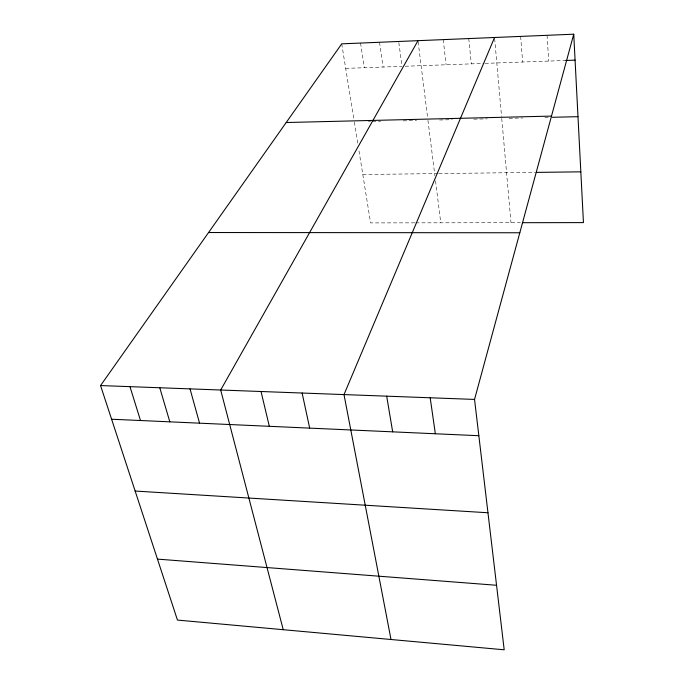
<?xml version="1.0" encoding="UTF-8"?>
<svg xmlns="http://www.w3.org/2000/svg" width="684" height="684" viewBox="0 0 684 684"><rect width="100%" height="100%" fill="white"/><g stroke="black" fill="none" stroke-linecap="round" stroke-linejoin="round"><path stroke-width="0.51" stroke-dasharray="3.42 2.56" d="M345.685 68.391L402.021 66.365M405.21 66.245L484.058 63.407M485.118 63.373L565.582 60.474M368.471 121.692L370.497 121.649M372.515 121.598L380.663 121.401M403.158 120.863L416.565 120.546M439.59 119.991L452.286 119.691M473.807 119.17L487.247 118.854M509.084 118.323L522.696 117.999M544.883 117.468L550.184 117.34M362.794 174.505L437.717 173.591M438.752 173.574L535.187 172.394M414.735 222.847L370.6 222.907L358.698 149.086M415.769 222.847L520.362 222.702M341.726 43.844L354.004 119.965M354.338 122.034L358.031 144.974M360.553 43.058L364.307 67.725M379.534 42.271L383.091 67.049M398.823 42.511L401.884 65.331M418.121 41.715L427.688 118.17M427.945 120.273L434.879 175.711M435.528 180.918L440.77 222.813M443.232 39.621L446.071 64.775M468.745 38.56L471.302 63.869M494.643 38.552L501.569 116.485M501.748 118.503L511.008 222.71M520.652 36.406L522.61 62.022M547.046 35.311L548.696 61.081"/><path stroke-width="1.03" d="M474.542 399.422L573.739 34.2L341.726 43.844L100.557 385.562L177.455 620.072L504.194 649.8L474.542 399.422L100.557 385.562M494.549 37.492L344.001 394.591L391.009 639.506M417.992 40.672L220.684 390.017L283.236 629.699M565.582 60.474L575.073 60.132M286.203 122.522L551.501 116.092M552.296 117.289L577.989 116.673M536.222 172.385L580.827 171.838M522.439 222.693L583.443 222.608L573.739 34.2M208.56 232.526L519.806 232.765M111.595 419.224L478.843 435.717M135.15 491.044L487.966 512.761M157.465 559.11L496.55 585.273M129.96 386.657L140.511 420.523M159.774 387.76L169.829 421.84M190.015 388.88L199.548 423.174M261.023 391.513L269.325 426.312M302.123 393.035L309.681 428.124M386.682 396.173L392.676 431.852M430.185 397.78L435.349 433.767"/></g></svg>
